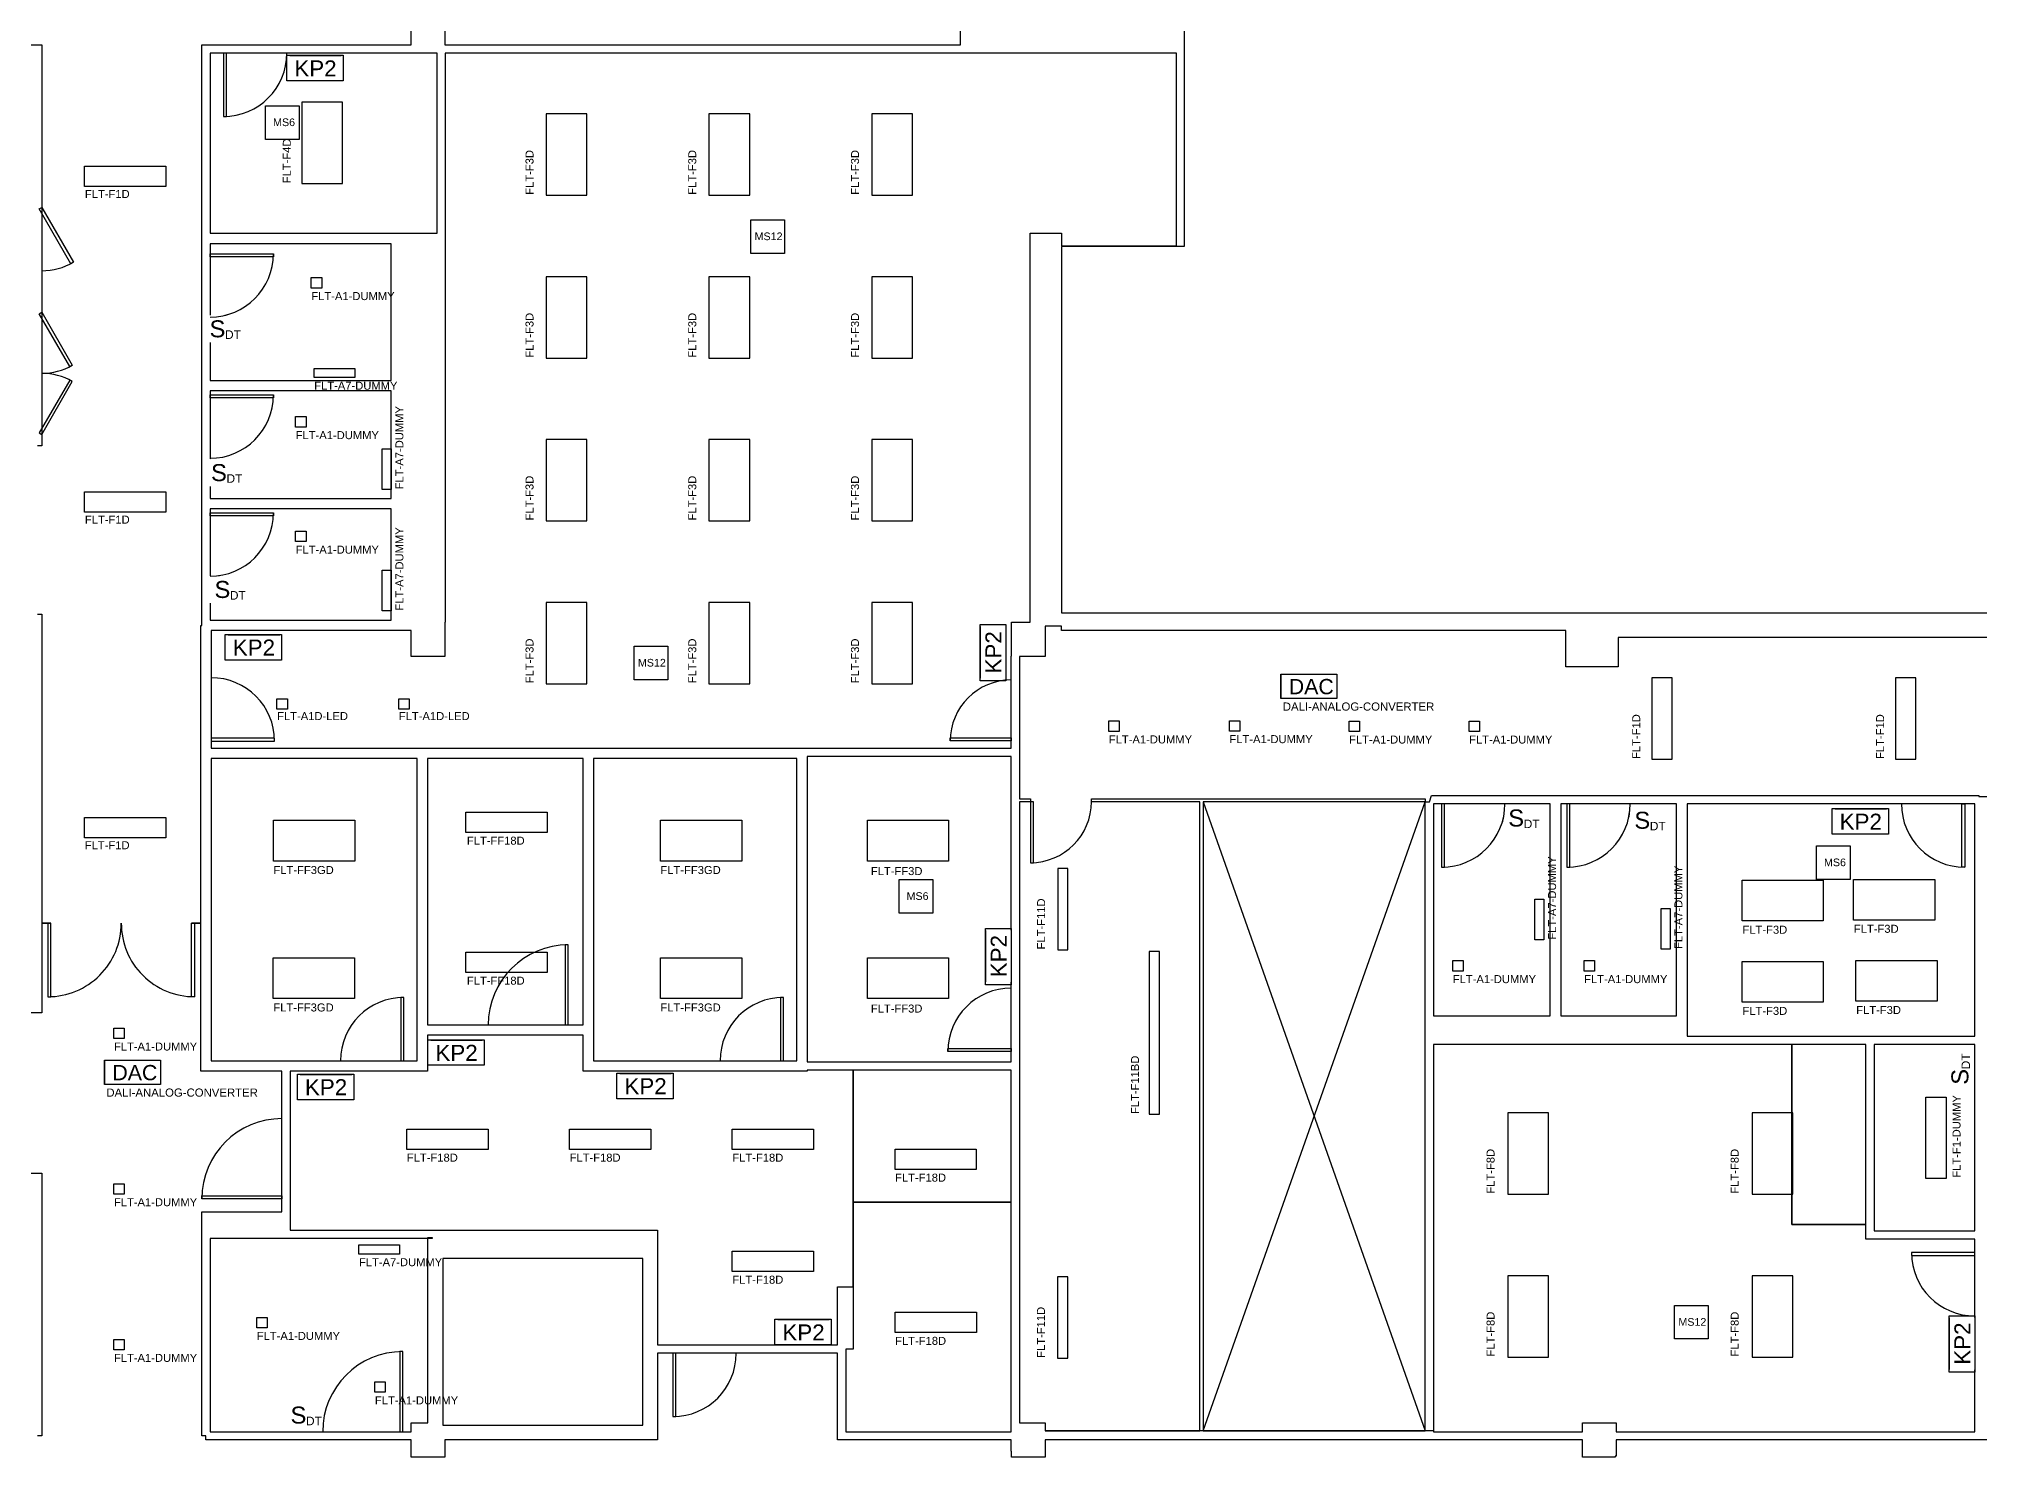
# Model space of a CAD drawing. Header units: inches. Extents: x 0 to 94319, y 0 to 73100.
# Drawn here: x 41210 to 70302, y 26384 to 47804 of the extents above; entities that cross this region are included whole.
import ezdxf
from ezdxf.enums import TextEntityAlignment as Align

# ---------------------------------------------------------------- set-up
doc = ezdxf.new("R2010")
doc.units = ezdxf.units.IN
doc.header["$MEASUREMENT"] = 0
doc.layers.get('0').update_dxf_attribs({"color": 255})
doc.layers.add('FLT- Fixtures', color=90, linetype='Continuous')
doc.layers.add('FLT- Peripherals', color=170, linetype='Continuous')
doc.styles.get("Standard").update_dxf_attribs({"font": 'arial.ttf'})

# ---------------------------------------------------------------- blocks, each defined once
blk = doc.blocks.new('FLT-MS6')
at = {"layer": 'FLT- Peripherals'}
blk.add_lwpolyline([(0, 504), (504, 504), (504, 0), (0, 0)], close=True, dxfattribs=at)
at = {"layer": 'FLT- Peripherals', "insert": (111, 313), "char_height": 114.8, "attachment_point": 1}
blk.add_mtext('MS6', dxfattribs=at)
blk = doc.blocks.new('FLT-KP2')
at = {"layer": 'FLT- Peripherals', "insert": (112, 307), "char_height": 240, "attachment_point": 1, "bg_fill": 3, "box_fill_scale": 1.3, "bg_fill_color": 256, "bg_fill_transparency": 0}
blk.add_mtext('KP2', dxfattribs=at)
at = {"layer": 'FLT- Peripherals'}
blk.add_lwpolyline([(0, 0), (0, 384), (844, 384), (844, 0)], close=True, dxfattribs=at)
blk = doc.blocks.new('FLT-DAC')
at = {"layer": 'FLT- Fixtures', "insert": (2.34, 5.75), "char_height": 4.5, "attachment_point": 1, "bg_fill": 3, "box_fill_scale": 1.5, "bg_fill_color": 256, "bg_fill_transparency": 0}
blk.add_mtext('DAC', dxfattribs=at)
at = {"layer": 'FLT- Fixtures'}
for p, q in [((0, 7.2), (16.54, 7.2)), ((0, 0), (0, 7.2)), ((16.54, 7.2), (16.54, 0)), ((16.54, 0), (0, 0))]:
    blk.add_line(p, q, dxfattribs=at)
blk.add_attdef('DALI-ANALOG-CONVERTER', (0.57, -3.59), '', height=2.4, dxfattribs=at)
blk = doc.blocks.new('FLT-DMS12')
at = {"layer": 'FLT- Peripherals'}
blk.add_lwpolyline([(0, 504), (504, 504), (504, 0), (0, 0)], close=True, dxfattribs=at)
at = {"layer": 'FLT- Peripherals', "insert": (57, 313), "char_height": 114.8, "attachment_point": 1}
blk.add_mtext('MS12', dxfattribs=at)
blk = doc.blocks.new('FLT-F1D')
at = {"layer": 'FLT- Fixtures'}
blk.add_lwpolyline([(0, 0), (0, 305), (1219, 305), (1219, 0)], close=True, dxfattribs=at)
blk.add_attdef('FLT-F1D', text='', height=120, dxfattribs=at).set_placement((5, -172), (676, -172), align=Align.ALIGNED)
blk = doc.blocks.new('FLT-F3D')
at = {"layer": 'FLT- Fixtures'}
blk.add_lwpolyline([(0, 610), (1219, 610), (1219, 0), (0, 0)], close=True, dxfattribs=at)
blk.add_attdef('FLT-F3D', text='', height=120, dxfattribs=at).set_placement((7, -191), (678, -191), align=Align.ALIGNED)
blk = doc.blocks.new('FLT-F4D')
at = {"layer": 'FLT- Fixtures'}
blk.add_lwpolyline([(0, 610), (1219, 610), (1219, 0), (0, 0)], close=True, dxfattribs=at)
blk.add_attdef('FLT-F4D', text='', height=120, dxfattribs=at).set_placement((2, -165), (672, -165), align=Align.ALIGNED)
blk = doc.blocks.new('FLT-FF3GD')
at = {"layer": 'FLT- Fixtures'}
blk.add_lwpolyline([(0, 610), (1219, 610), (1219, 0), (0, 0)], close=True, dxfattribs=at)
blk.add_attdef('FLT-FF3GD', text='', height=120, dxfattribs=at).set_placement((1, -195), (905, -195), align=Align.ALIGNED)
blk = doc.blocks.new('FLT-FF3D')
at = {"layer": 'FLT- Fixtures'}
blk.add_lwpolyline([(0, 610), (1219, 610), (1219, 0), (0, 0)], close=True, dxfattribs=at)
blk.add_attdef('FLT-FF3D', text='', height=120, dxfattribs=at).set_placement((53, -211), (826, -211), align=Align.ALIGNED)
blk = doc.blocks.new('FLT-FF18D')
at = {"layer": 'FLT- Fixtures'}
blk.add_lwpolyline([(0, 305), (1219, 305), (1219, 0), (0, 0)], close=True, dxfattribs=at)
blk.add_attdef('FLT-FF18D', text='', height=120, dxfattribs=at).set_placement((15, -184), (881, -184), align=Align.ALIGNED)
blk = doc.blocks.new('FLT-F18D')
at = {"layer": 'FLT- Fixtures'}
blk.add_lwpolyline([(0, 305), (1219, 305), (1219, 0), (0, 0)], close=True, dxfattribs=at)
blk.add_attdef('FLT-F18D', text='', height=120, dxfattribs=at).set_placement((1, -183), (765, -183), align=Align.ALIGNED)
blk = doc.blocks.new('FLT-A1-DUMMY')
at = {"layer": 'FLT- Fixtures'}
blk.add_lwpolyline([(0, 156), (156, 156), (156, 0), (0, 0)], close=True, dxfattribs=at)
blk.add_attdef('FLT-A1-DUMMY', text='', height=120, dxfattribs=at).set_placement((1, -181), (1249, -181), align=Align.ALIGNED)
blk = doc.blocks.new('FLT-A1D-LED')
at = {"layer": 'FLT- Fixtures'}
blk.add_lwpolyline([(0, 156), (156, 156), (156, 0), (0, 0)], close=True, dxfattribs=at)
blk.add_attdef('FLT-A1D-LED', text='', height=120, dxfattribs=at).set_placement((2, -163), (1064, -163), align=Align.ALIGNED)
blk = doc.blocks.new('FLT-F11D')
at = {"layer": 'FLT- Fixtures'}
blk.add_lwpolyline([(0, 0), (0, 152), (1220, 152), (1220, 0)], close=True, dxfattribs=at)
blk.add_attdef('FLT-F11D', text='', height=120, dxfattribs=at).set_placement((7, -189), (771, -189), align=Align.ALIGNED)
blk = doc.blocks.new('FLT-F11BD')
at = {"layer": 'FLT- Fixtures'}
blk.add_lwpolyline([(0, 0), (0, 152), (2438, 152), (2438, 0)], close=True, dxfattribs=at)
blk.add_attdef('FLT-F11BD', text='', height=120, dxfattribs=at).set_placement((0, -154), (876, -154), align=Align.ALIGNED)
blk = doc.blocks.new('FLT-A7-DUMMY')
at = {"layer": 'FLT- Fixtures'}
blk.add_lwpolyline([(0, 0), (0, 138), (610, 138), (610, 0)], close=True, dxfattribs=at)
blk.add_attdef('FLT-A7-DUMMY', text='', height=120, dxfattribs=at).set_placement((3, -181), (1251, -181), align=Align.ALIGNED)
blk = doc.blocks.new('FLT-F8D')
at = {"layer": 'FLT- Fixtures'}
blk.add_lwpolyline([(0, 610), (1219, 610), (1219, 0), (0, 0)], close=True, dxfattribs=at)
blk.add_attdef('FLT-F8D', text='', height=120, dxfattribs=at).set_placement((9, -201), (680, -201), align=Align.ALIGNED)
blk = doc.blocks.new('FLT-F1-DUMMY')
at = {"layer": 'FLT- Fixtures'}
blk.add_lwpolyline([(1219, 0), (0, 0), (0, 305), (1219, 305)], close=True, dxfattribs=at)
blk.add_attdef('FLT-F1-DUMMY', text='', height=120, dxfattribs=at).set_placement((11, -214), (1249, -214), align=Align.ALIGNED)

msp = doc.modelspace()

# ---------------------------------------------------------------- linework, layer by layer
for p, q in [((58669, 36372), (61996, 26944)), ((58669, 26944), (61995, 36372)), ((62120, 26944), (56297, 26944))]:
    msp.add_line(p, q)
at = {"flags": 128}
for points in [[(43654, 44892), (43654, 47714), (46792, 47714), (46792, 48064), (47297, 48064), (47297, 47714), (47316, 47714), (47395, 47714), (55031, 47714), (55031, 48057), (55069, 48057), (55069, 48535), (53442, 48535), (50924, 48535), (47390, 48535), (43370, 48535), (40852, 48535)], [(38297, 47714), (41254, 47714), (41254, 45404), (41254, 44364), (41254, 41704), (41192, 41704)], [(43501, 34549), (43563, 34549), (43638, 34549), (43638, 37095), (43638, 39014), (43654, 39014), (43654, 40840), (43654, 42608), (43654, 44812), (43654, 44892)], [(41192, 39180), (41254, 39180), (41254, 37254), (41254, 37220), (41254, 37175), (41254, 34549), (41345, 34549), (41391, 34549)], [(70604, 38834), (69104, 38834), (68354, 38834), (65354, 38834), (64890, 38834), (64890, 38391), (64104, 38391), (64104, 38937), (56544, 38937), (56544, 39003), (56544, 39003), (56297, 39003), (56297, 38549), (55913, 38549), (55913, 37111), (55913, 36414), (56077, 36414), (56077, 36372)], [(56122, 36372), (55913, 36372), (55913, 34671), (55913, 32474), (55913, 32471), (55913, 32411), (55913, 30369), (55913, 27064), (56297, 27064), (56297, 26944), (58619, 26944), (58619, 36372), (56992, 36372)]]:
    msp.add_lwpolyline(points, dxfattribs=at)
for points in [[(43778, 47590), (43778, 47573), (43778, 44890), (46695, 44890), (47180, 44890), (47180, 47499), (47180, 47590), (46792, 47590)], [(47304, 41821), (47304, 39064), (47297, 39064), (47297, 38549), (46792, 38549), (46792, 38936), (43794, 38936), (43794, 37173), (46961, 37173), (49447, 37173), (52652, 37173), (52731, 37173), (52732, 37173), (55789, 37173), (55789, 38549), (55789, 38551), (55792, 38551), (55792, 39064), (56071, 39064), (56071, 39191), (56071, 41807), (56071, 41821), (56071, 43307), (56071, 44704), (56071, 44891), (56544, 44891), (56544, 44704), (58268, 44704), (58268, 47590), (54897, 47590), (47304, 47590), (47304, 44812), (47304, 44733)], [(46495, 44734), (43780, 44734), (43778, 44734), (43778, 42686), (46495, 42686)], [(46495, 42530), (43778, 42530), (43778, 40918), (46495, 40918), (46495, 41821)], [(46495, 40762), (43778, 40762), (43778, 39092), (46495, 39092)], [(43794, 32489), (44763, 32489), (44976, 32489), (45069, 32489), (46883, 32489), (46883, 32949), (46883, 37017), (43794, 37017), (43794, 34549), (43794, 34489), (43794, 34411)], [(49369, 33027), (49369, 37017), (47039, 37017), (47039, 33027)], [(52574, 37017), (49525, 37017), (49525, 32949), (49525, 32489), (52574, 32489)], [(55789, 36414), (55789, 37049), (52730, 37049), (52730, 32473), (53418, 32473), (55789, 32473), (55789, 34671)], [(61996, 36338), (61996, 36372), (61995, 36372), (58669, 36372), (58669, 26944), (61996, 26944), (61996, 32730), (61996, 33165)], [(63872, 36340), (62120, 36340), (62120, 33164), (63872, 33164)], [(65766, 36340), (64028, 36340), (64028, 33164), (65766, 33164)], [(70237, 36314), (70237, 36340), (65922, 36340), (65922, 32948), (65922, 32856), (67493, 32856), (68664, 32856), (70146, 32856), (70237, 32856)], [(50486, 29638), (50486, 28231), (53093, 28231), (53184, 28231), (53184, 29100), (53418, 29100), (53418, 30369), (53418, 32349), (52731, 32349), (52731, 32333), (52652, 32333), (49369, 32333), (49369, 32871), (47039, 32871), (47039, 32333), (44978, 32333), (44978, 30025), (44978, 29949), (47106, 29949), (47155, 29949), (50486, 29949)], [(64857, 27064), (64857, 26931), (70237, 26931), (70237, 29816), (68602, 29816), (68602, 30034), (67493, 30034), (67493, 32732), (65766, 32732), (63950, 32732), (62120, 32732), (62120, 26944), (62120, 26931), (64352, 26931), (64352, 27064)], [(68602, 32732), (67493, 32732), (67493, 30034), (68602, 30034)], [(70237, 32732), (68726, 32732), (68726, 30172), (68726, 29940), (70237, 29940)], [(53418, 30369), (55789, 30369), (55789, 32349), (55788, 32349), (53418, 32349), (53418, 30369), (53418, 30369), (53418, 30369), (53418, 30369), (53418, 30369), (53418, 30369), (53418, 30369), (53418, 30369)], [(53308, 26931), (55789, 26931), (55789, 27064), (55789, 30369), (53418, 30369), (53418, 29100), (53418, 28169), (53308, 28169), (53308, 28100), (53308, 28016)], [(46792, 26931), (46792, 27064), (47044, 27064), (47044, 29841), (47106, 29841), (47106, 29825), (44916, 29825), (43778, 29825), (43778, 26931)], [(50265, 29528), (47265, 29528), (47265, 27064), (47265, 27028), (47297, 27028), (50265, 27028), (50265, 28169)]]:
    msp.add_lwpolyline(points, close=True, dxfattribs=at)
for points in [[(43979, 46640), (44024, 46640), (44024, 47590), (43979, 47590), (43979, 46640, 0.414213), (44929, 47590)], [(41254, 44328, 0.131652), (41729, 44456), (41690, 44433), (41215, 45256), (41254, 45278), (41729, 44456)], [(41254, 42791, 0.131697), (41712, 42914), (41673, 42892), (41215, 43684), (41254, 43706), (41712, 42914)], [(41712, 42669), (41673, 42691), (41215, 41899), (41254, 41876), (41712, 42669, 0.131697), (41254, 42791)], [(44744, 37280), (44744, 37325), (43794, 37325), (43794, 37280), (44744, 37280, 0.414213), (43794, 38230)], [(55789, 38196, 0.414213), (54875, 37282), (54875, 37327), (55789, 37327), (55789, 37282), (54875, 37282)], [(69136, 36340, 0.414213), (70086, 35390), (70041, 35390), (70041, 36340), (70086, 36340), (70086, 35390)], [(41346, 33449), (41391, 33449), (41391, 34549), (41346, 34549), (41346, 33449, 0.414265), (42446, 34549)], [(42446, 34549, 0.414265), (43546, 33449), (43501, 33449), (43501, 34549), (43546, 34549), (43546, 33449)], [(49148, 34227), (49103, 34227), (49103, 33027), (49148, 33027), (49148, 34227, 0.414213), (47948, 33027)], [(55789, 33578, 0.414213), (54839, 32628), (54839, 32673), (55789, 32673), (55789, 32628), (54839, 32628)], [(46683, 33439), (46638, 33439), (46638, 32489), (46683, 32489), (46683, 33439, 0.414213), (45733, 32489)], [(52374, 33439), (52329, 33439), (52329, 32489), (52374, 32489), (52374, 33439, 0.414213), (51424, 32489)], [(44854, 31622, 0.414213), (43654, 30422), (43654, 30467), (44854, 30467), (44854, 30422), (43654, 30422)], [(69287, 29615), (69287, 29570), (70237, 29570), (70237, 29615), (69287, 29615, 0.414213), (70237, 28665)], [(50717, 27157), (50762, 27157), (50762, 28107), (50717, 28107), (50717, 27157, 0.414213), (51667, 28107)]]:
    msp.add_lwpolyline(points, format="xyb")
msp.add_lwpolyline([(56077, 35457), (56122, 35457), (56122, 36372), (56077, 36372), (56077, 35457, 0.414213), (56992, 36372), (56992, 36414), (58482, 36414), (61995, 36414), (61995, 36372), (62058, 36372), (62090, 36464), (62122, 36464), (63950, 36464), (65844, 36464), (70299, 36464), (70299, 36452), (70452, 36452)], format="xyb", dxfattribs=at)
for points in [[(41391, 34549), (41254, 34549), (41254, 33207), (40254, 33207)], [(40254, 30807), (41254, 30807), (41254, 26869), (41192, 26869)]]:
    msp.add_lwpolyline(points)

# ---------------------------------------------------------------- block references
at = {"layer": 'FLT- Fixtures'}
ref = msp.add_blockref('FLT-F4D', (45153, 45638), dxfattribs=dict(at, xscale=-1, rotation=270))
ref.add_attrib('FLT-F4D', 'FLT-F4D', dxfattribs={"height": 120, "rotation": 90}).set_placement((44988, 45640), (44988, 46311), align=Align.ALIGNED)
ref = msp.add_blockref('FLT-F3D', (48818, 45460), dxfattribs=dict(at, xscale=-1, rotation=270))
ref.add_attrib('FLT-F3D', 'FLT-F3D', dxfattribs={"height": 120, "rotation": 90}).set_placement((48627, 45467), (48627, 46138), align=Align.ALIGNED)
ref = msp.add_blockref('FLT-F3D', (51258, 45460), dxfattribs=dict(at, xscale=-1, rotation=270))
ref.add_attrib('FLT-F3D', 'FLT-F3D', dxfattribs={"height": 120, "rotation": 90}).set_placement((51067, 45467), (51067, 46138), align=Align.ALIGNED)
ref = msp.add_blockref('FLT-F3D', (53698, 45460), dxfattribs=dict(at, xscale=-1, rotation=270))
ref.add_attrib('FLT-F3D', 'FLT-F3D', dxfattribs={"height": 120, "rotation": 90}).set_placement((53507, 45467), (53507, 46138), align=Align.ALIGNED)
for name, p, values in [('FLT-F1D', (41896, 45591), {'FLT-F1D': 'FLT-F1D'}), ('FLT-A1-DUMMY', (45295, 44070), {'FLT-A1-DUMMY': 'FLT-A1-DUMMY'}), ('FLT-A7-DUMMY', (45336, 42727), {'FLT-A7-DUMMY': 'FLT-A7-DUMMY'}), ('FLT-A1-DUMMY', (45060, 41986), {'FLT-A1-DUMMY': 'FLT-A1-DUMMY'}), ('FLT-F1D', (41896, 40711), {'FLT-F1D': 'FLT-F1D'}), ('FLT-A1-DUMMY', (45060, 40270), {'FLT-A1-DUMMY': 'FLT-A1-DUMMY'}), ('FLT-A1D-LED', (44781, 37758), {'FLT-A1D-LED': 'FLT-A1D-LED'}), ('FLT-A1D-LED', (46606, 37758), {'FLT-A1D-LED': 'FLT-A1D-LED'}), ('FLT-A1-DUMMY', (57252, 37426), {'FLT-A1-DUMMY': 'FLT-A1-DUMMY'}), ('FLT-A1-DUMMY', (59060, 37430), {'FLT-A1-DUMMY': 'FLT-A1-DUMMY'}), ('FLT-A1-DUMMY', (60854, 37424), {'FLT-A1-DUMMY': 'FLT-A1-DUMMY'}), ('FLT-A1-DUMMY', (62654, 37424), {'FLT-A1-DUMMY': 'FLT-A1-DUMMY'}), ('FLT-F1D', (41895, 35831), {'FLT-F1D': 'FLT-F1D'}), ('FLT-FF3GD', (44727, 35483), {'FLT-FF3GD': 'FLT-FF3GD'}), ('FLT-FF18D', (47613, 35912), {'FLT-FF18D': 'FLT-FF18D'}), ('FLT-FF3GD', (50529, 35483), {'FLT-FF3GD': 'FLT-FF3GD'}), ('FLT-FF3D', (53632, 35483), {'FLT-FF3D': 'FLT-FF3D'}), ('FLT-F3D', (68416, 34598), {'FLT-F3D': 'FLT-F3D'}), ('FLT-F3D', (66746, 34584), {'FLT-F3D': 'FLT-F3D'}), ('FLT-FF18D', (47613, 33814), {'FLT-FF18D': 'FLT-FF18D'}), ('FLT-FF3GD', (44726, 33423), {'FLT-FF3GD': 'FLT-FF3GD'}), ('FLT-FF3GD', (50529, 33423), {'FLT-FF3GD': 'FLT-FF3GD'}), ('FLT-FF3D', (53632, 33423), {'FLT-FF3D': 'FLT-FF3D'}), ('FLT-A1-DUMMY', (62409, 33834), {'FLT-A1-DUMMY': 'FLT-A1-DUMMY'}), ('FLT-A1-DUMMY', (64378, 33834), {'FLT-A1-DUMMY': 'FLT-A1-DUMMY'}), ('FLT-F3D', (66746, 33368), {'FLT-F3D': 'FLT-F3D'}), ('FLT-F3D', (68451, 33381), {'FLT-F3D': 'FLT-F3D'}), ('FLT-F18D', (46727, 31161), {'FLT-F18D': 'FLT-F18D'}), ('FLT-F18D', (49167, 31161), {'FLT-F18D': 'FLT-F18D'}), ('FLT-F18D', (51607, 31160), {'FLT-F18D': 'FLT-F18D'}), ('FLT-F18D', (54047, 30861), {'FLT-F18D': 'FLT-F18D'}), ('FLT-A1-DUMMY', (42335, 30491), {'FLT-A1-DUMMY': 'FLT-A1-DUMMY'}), ('FLT-A7-DUMMY', (46007, 29592), {'FLT-A7-DUMMY': 'FLT-A7-DUMMY'}), ('FLT-F18D', (51607, 29331), {'FLT-F18D': 'FLT-F18D'}), ('FLT-A1-DUMMY', (44477, 28487), {'FLT-A1-DUMMY': 'FLT-A1-DUMMY'}), ('FLT-F18D', (54048, 28415), {'FLT-F18D': 'FLT-F18D'}), ('FLT-A1-DUMMY', (42335, 28158), {'FLT-A1-DUMMY': 'FLT-A1-DUMMY'}), ('FLT-A1-DUMMY', (46248, 27521), {'FLT-A1-DUMMY': 'FLT-A1-DUMMY'})]:
    msp.add_blockref(name, p, dxfattribs=at).add_auto_attribs(values)
ref = msp.add_blockref('FLT-F3D', (48818, 43020), dxfattribs=dict(at, xscale=-1, rotation=270))
ref.add_attrib('FLT-F3D', 'FLT-F3D', dxfattribs={"height": 120, "rotation": 90}).set_placement((48627, 43027), (48627, 43698), align=Align.ALIGNED)
ref = msp.add_blockref('FLT-F3D', (51258, 43020), dxfattribs=dict(at, xscale=-1, rotation=270))
ref.add_attrib('FLT-F3D', 'FLT-F3D', dxfattribs={"height": 120, "rotation": 90}).set_placement((51067, 43027), (51067, 43698), align=Align.ALIGNED)
ref = msp.add_blockref('FLT-F3D', (53698, 43020), dxfattribs=dict(at, xscale=-1, rotation=270))
ref.add_attrib('FLT-F3D', 'FLT-F3D', dxfattribs={"height": 120, "rotation": 90}).set_placement((53507, 43027), (53507, 43698), align=Align.ALIGNED)
at = {"layer": 'FLT- Fixtures', "rotation": 89.99999999999976}
for p in [(46495, 41050), (46495, 39233), (63777, 34301), (65671, 34162)]:
    msp.add_blockref('FLT-A7-DUMMY', p, dxfattribs=at).add_auto_attribs({'FLT-A7-DUMMY': 'FLT-A7-DUMMY'})
at = {"layer": 'FLT- Fixtures'}
ref = msp.add_blockref('FLT-F3D', (48818, 40580), dxfattribs=dict(at, xscale=-1, rotation=270))
ref.add_attrib('FLT-F3D', 'FLT-F3D', dxfattribs={"height": 120, "rotation": 90}).set_placement((48627, 40587), (48627, 41257), align=Align.ALIGNED)
ref = msp.add_blockref('FLT-F3D', (51258, 40580), dxfattribs=dict(at, xscale=-1, rotation=270))
ref.add_attrib('FLT-F3D', 'FLT-F3D', dxfattribs={"height": 120, "rotation": 90}).set_placement((51067, 40587), (51067, 41257), align=Align.ALIGNED)
ref = msp.add_blockref('FLT-F3D', (53698, 40580), dxfattribs=dict(at, xscale=-1, rotation=270))
ref.add_attrib('FLT-F3D', 'FLT-F3D', dxfattribs={"height": 120, "rotation": 90}).set_placement((53507, 40587), (53507, 41257), align=Align.ALIGNED)
ref = msp.add_blockref('FLT-F3D', (48818, 38140), dxfattribs=dict(at, xscale=-1, rotation=270))
ref.add_attrib('FLT-F3D', 'FLT-F3D', dxfattribs={"height": 120, "rotation": 90}).set_placement((48627, 38147), (48627, 38817), align=Align.ALIGNED)
ref = msp.add_blockref('FLT-F3D', (51258, 38140), dxfattribs=dict(at, xscale=-1, rotation=270))
ref.add_attrib('FLT-F3D', 'FLT-F3D', dxfattribs={"height": 120, "rotation": 90}).set_placement((51067, 38147), (51067, 38817), align=Align.ALIGNED)
ref = msp.add_blockref('FLT-F3D', (53698, 38140), dxfattribs=dict(at, xscale=-1, rotation=270))
ref.add_attrib('FLT-F3D', 'FLT-F3D', dxfattribs={"height": 120, "rotation": 90}).set_placement((53507, 38147), (53507, 38817), align=Align.ALIGNED)
ref = msp.add_blockref('FLT-F1D', (65392, 37007), dxfattribs=dict(at, xscale=-1, rotation=270.0000000000002))
ref.add_attrib('FLT-F1D', 'FLT-F1D', dxfattribs={"height": 120, "rotation": 90}).set_placement((65220, 37012), (65220, 37683), align=Align.ALIGNED)
ref = msp.add_blockref('FLT-F1D', (69048, 37007), dxfattribs=dict(at, xscale=-1, rotation=270.0000000000002))
ref.add_attrib('FLT-F1D', 'FLT-F1D', dxfattribs={"height": 120, "rotation": 90}).set_placement((68876, 37012), (68876, 37683), align=Align.ALIGNED)
ref = msp.add_blockref('FLT-F11D', (56486, 34151), dxfattribs=dict(at, xscale=-1, rotation=270))
ref.add_attrib('FLT-F11D', 'FLT-F11D', dxfattribs={"height": 120, "rotation": 90}).set_placement((56297, 34158), (56297, 34922), align=Align.ALIGNED)
ref = msp.add_blockref('FLT-F11BD', (57859, 31691), dxfattribs=dict(at, xscale=-1, rotation=270))
ref.add_attrib('FLT-F11BD', 'FLT-F11BD', dxfattribs={"height": 120, "rotation": 90}).set_placement((57705, 31691), (57705, 32566), align=Align.ALIGNED)
ref = msp.add_blockref('FLT-F8D', (63237, 30489), dxfattribs=dict(at, xscale=-1, rotation=270.0000000000003))
ref.add_attrib('FLT-F8D', 'FLT-F8D', dxfattribs={"height": 120, "rotation": 90}).set_placement((63036, 30498), (63036, 31169), align=Align.ALIGNED)
ref = msp.add_blockref('FLT-F8D', (66897, 30489), dxfattribs=dict(at, xscale=-1, rotation=270.0000000000003))
ref.add_attrib('FLT-F8D', 'FLT-F8D', dxfattribs={"height": 120, "rotation": 90}).set_placement((66696, 30498), (66696, 31169), align=Align.ALIGNED)
ref = msp.add_blockref('FLT-F11D', (56484, 28031), dxfattribs=dict(at, xscale=-1, rotation=270))
ref.add_attrib('FLT-F11D', 'FLT-F11D', dxfattribs={"height": 120, "rotation": 90}).set_placement((56295, 28038), (56295, 28802), align=Align.ALIGNED)
ref = msp.add_blockref('FLT-F8D', (63237, 28049), dxfattribs=dict(at, xscale=-1, rotation=270.0000000000003))
ref.add_attrib('FLT-F8D', 'FLT-F8D', dxfattribs={"height": 120, "rotation": 90}).set_placement((63036, 28058), (63036, 28729), align=Align.ALIGNED)
ref = msp.add_blockref('FLT-F8D', (66897, 28049), dxfattribs=dict(at, xscale=-1, rotation=270.0000000000003))
ref.add_attrib('FLT-F8D', 'FLT-F8D', dxfattribs={"height": 120, "rotation": 90}).set_placement((66696, 28058), (66696, 28729), align=Align.ALIGNED)
at = {"layer": 'FLT- Peripherals'}
for name, p in [('FLT-MS6', (44611, 46298)), ('FLT-DMS12', (51885, 44589)), ('FLT-DMS12', (50135, 38199)), ('FLT-MS6', (67864, 35207)), ('FLT-MS6', (54109, 34702)), ('FLT-DMS12', (65735, 28320))]:
    msp.add_blockref(name, p, dxfattribs=at)

# ---------------------------------------------------------------- next in the draw order: texts
at = {"char_height": 255, "attachment_point": 1, "bg_fill": 3, "box_fill_scale": 1.3, "bg_fill_color": 256, "bg_fill_transparency": 0}
for insert in [(43770, 43586), (43792, 41431), (43844, 39680), (63241, 36255), (65132, 36221), (44984, 27307)]:
    msp.add_mtext('S', dxfattribs=dict(at, insert=insert))
at = {"insert": (69885, 32130), "char_height": 255, "attachment_point": 1, "rotation": 90, "bg_fill": 3, "box_fill_scale": 1.3, "bg_fill_color": 256, "bg_fill_transparency": 0}
msp.add_mtext('S', dxfattribs=at)

# ---------------------------------------------------------------- next in the draw order: linework, layer by layer
for points in [[(43778, 43634, 0.414213), (44728, 44584), (44728, 44539), (43778, 44539), (43778, 44584), (44728, 44584)], [(43778, 41518, 0.414213), (44728, 42468), (44728, 42423), (43778, 42423), (43778, 42468), (44728, 42468)], [(43778, 39750, 0.414213), (44728, 40700), (44728, 40655), (43778, 40655), (43778, 40700), (44728, 40700)], [(62242, 35390), (62287, 35390), (62287, 36340), (62242, 36340), (62242, 35390, 0.414213), (63192, 36340)], [(64120, 35390), (64165, 35390), (64165, 36340), (64120, 36340), (64120, 35390, 0.414213), (65070, 36340)]]:
    msp.add_lwpolyline(points, format="xyb")

# ---------------------------------------------------------------- next in the draw order: block references
at = {"layer": 'FLT- Fixtures', "rotation": 90}
msp.add_blockref('FLT-F1-DUMMY', (69808, 30726), dxfattribs=at).add_auto_attribs({'FLT-F1-DUMMY': 'FLT-F1-DUMMY'})

# ---------------------------------------------------------------- next in the draw order: texts
at = {"char_height": 127.7, "attachment_point": 1, "bg_fill": 3, "box_fill_scale": 1.3, "bg_fill_color": 256, "bg_fill_transparency": 0}
for insert in [(44002, 43435), (44024, 41279), (44075, 39528), (63473, 36103), (65364, 36070), (45216, 27155)]:
    msp.add_mtext('DT', dxfattribs=dict(at, insert=insert))
at = {"insert": (70037, 32362), "char_height": 127.7, "attachment_point": 1, "rotation": 90, "bg_fill": 3, "box_fill_scale": 1.3, "bg_fill_color": 256, "bg_fill_transparency": 0}
msp.add_mtext('DT', dxfattribs=at)

# ---------------------------------------------------------------- next in the draw order: linework, layer by layer
msp.add_lwpolyline([(10544, 60307), (58384, 60307), (58384, 44691), (56544, 44691), (56544, 39204), (92104, 39204), (92104, 23922), (93604, 23922), (93604, 5467), (64104, 5467), (64104, 8410), (10544, 8410), (10544, 26307), (1544, 26307), (1544, 41592), (10544, 41592), (10544, 60307)])
msp.add_lwpolyline([(46666, 28131), (46621, 28131), (46621, 26931), (46666, 26931), (46666, 28131, 0.414213), (45466, 26931)], format="xyb")

# ---------------------------------------------------------------- next in the draw order: block references
at = {"layer": 'FLT- Fixtures', "xscale": 50.8, "yscale": 50.8, "zscale": 50.8}
for p in [(59832, 37919), (42194, 32134)]:
    msp.add_blockref('FLT-DAC', p, dxfattribs=at).add_auto_attribs({'DALI-ANALOG-CONVERTER': 'DALI-ANALOG-CONVERTER'})
at = {"layer": 'FLT- Peripherals'}
for p in [(44929, 47174), (44006, 38495), (68098, 35885), (47044, 32421), (49878, 31921), (45088, 31906), (52246, 28231)]:
    msp.add_blockref('FLT-KP2', p, dxfattribs=at)
at = {"layer": 'FLT- Peripherals', "rotation": 89.99999999999962}
for p in [(55709, 38181), (55789, 33628), (70237, 27822)]:
    msp.add_blockref('FLT-KP2', p, dxfattribs=at)

# ---------------------------------------------------------------- next in the draw order: linework, layer by layer
msp.add_lwpolyline([(71335, 26807), (70299, 26807), (64857, 26807), (64857, 26565), (64842, 26565), (64842, 26549), (64352, 26549), (64352, 26807), (62058, 26807), (61905, 26807), (58669, 26807), (58482, 26807), (56297, 26807), (56297, 26549), (56044, 26549), (55792, 26549), (55792, 26637), (55789, 26637), (55789, 26807), (53184, 26807), (53184, 28107), (50486, 28107), (50486, 26807), (47297, 26807), (47297, 26549), (46792, 26549), (46792, 26807), (43716, 26807), (43716, 26869), (43654, 26869), (43654, 30225), (44854, 30225), (44854, 32333), (43638, 32333), (43638, 34549), (43501, 34549)])

# ---------------------------------------------------------------- next in the draw order: block references
at = {"layer": 'FLT- Fixtures'}
msp.add_blockref('FLT-A1-DUMMY', (42335, 32824), dxfattribs=at).add_auto_attribs({'FLT-A1-DUMMY': 'FLT-A1-DUMMY'})

doc.saveas('drawing.dxf')
